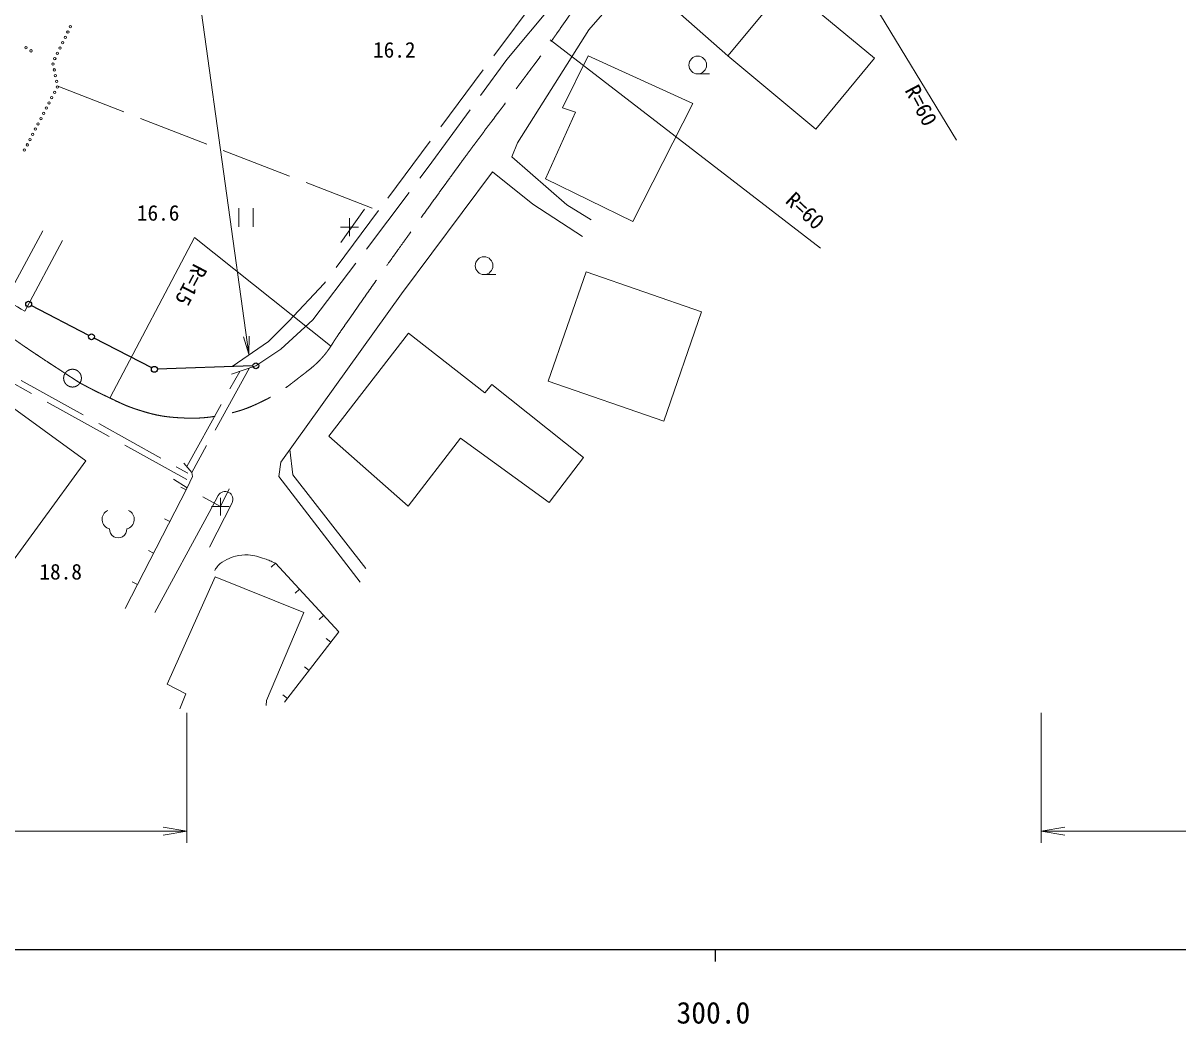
# Model space of a CAD drawing. Units: millimetres, scale not verified. Extents: x 40000 to 680000, y 20000 to 380000.
# Drawn here: x 309530 to 407082, y 198715 to 283268 of the extents above; entities that cross this region are included whole.
import ezdxf
from ezdxf.enums import TextEntityAlignment as Align

# ---------------------------------------------------------------- set-up
doc = ezdxf.new("R2010")
doc.units = ezdxf.units.MM
doc.header["$LTSCALE"] = 1000
doc.linetypes.add('CHAIN', pattern=[18.5, 12, -1.5, 3.5, -1.5])
doc.linetypes.add('DASHED', pattern=[7.5, 6, -1.5])
for name, color, linetype, lineweight in [('M-BMK', 2, 'CHAIN', 13), ('M-STR-HTXT', 7, 'Continuous', 13), ('M-STR-STRC', 7, 'Continuous', 25), ('M-TTL-BAND', 7, 'Continuous', 25), ('M-WORK', 1, 'Continuous', 13)]:
    doc.layers.add(name, color=color, linetype=linetype, lineweight=lineweight)
doc.styles.add('ＭＳ ゴシック', font='')
doc.styles.get('ＭＳ ゴシック').set_extended_font_data('MS Gothic')

# ---------------------------------------------------------------- blocks, each defined once
blk = doc.blocks.new('plus')
at = {"color": 0, "linetype": 'Continuous', "lineweight": -2}
for p, q in [((-1.25, 0), (1.25, 0)), ((0, -1.25), (0, 1.25))]:
    blk.add_line(p, q, dxfattribs=at)
blk = doc.blocks.new('open_arrow')
at = {"color": 0, "linetype": 'Continuous', "lineweight": -2}
blk.add_lwpolyline([(7.5, 1.25), (0, 0), (7.5, -1.25)], dxfattribs=at)

msp = doc.modelspace()

# ---------------------------------------------------------------- linework, layer by layer
at = {"layer": 'M-BMK'}
msp.add_circle((313706, 253272), 750, dxfattribs=at)
for points, knots in [([(387746, 309010), (392685, 313015), (394055, 314013), (397896, 317453), (397988, 317536), (398032, 317591), (398131, 317665), (398485, 317931), (398721, 318026), (399116, 318227), (399894, 318623), (400305, 318912), (401133, 319189), (402106, 319515), (402666, 319712), (403689, 319799), (404661, 319881), (405222, 319769), (406175, 319564), (407235, 319337), (407799, 319066), (408779, 318603), (409533, 318247), (409837, 317846), (410515, 317360), (416642, 312955), (420022, 310414), (426182, 306055), (434284, 300320), (438891, 297204), (447080, 291595), (449712, 289792), (451220, 288831), (453835, 287004), (456907, 284857), (458538, 283529), (461592, 281357), (465086, 278874), (466232, 278104), (470625, 275126)], [0, 0, 0, 0, 1, 1, 1, 2, 2, 2, 3, 3, 3, 4, 4, 4, 5, 5, 5, 6, 6, 6, 7, 7, 7, 8, 8, 8, 9, 9, 9, 10, 10, 10, 11, 11, 11, 12, 12, 12, 13, 13, 13, 13]), ([(314328, 252868), (315396, 252301), (315691, 252147), (316585, 251727), (317580, 251260), (318125, 250955), (319171, 250619), (320472, 250201), (321237, 250018), (322601, 249933), (324231, 249831), (325176, 249897), (326770, 250250), (328101, 250544), (328822, 250855), (330042, 251463), (331122, 252001), (331681, 252405), (332628, 253152), (333625, 253939), (334258, 254327), (335055, 255316), (335493, 255859), (335662, 256219), (336058, 256793), (339738, 262121), (341866, 265058), (345663, 270303), (348556, 274300), (350273, 276469), (353209, 280435), (355429, 283434), (356466, 285275), (358856, 288140), (359949, 289450), (360637, 290122), (361864, 291306), (363577, 292960), (364730, 293673), (366649, 295083), (367437, 295661), (367918, 295930), (368751, 296442), (370361, 297431), (371319, 297891), (372946, 298853), (375231, 300204), (376580, 300860), (378751, 302389), (380064, 303313), (380731, 303924), (382015, 304889), (384220, 306544), (384960, 307046), (387746, 309010)], [0, 0, 0, 0, 1, 1, 1, 2, 2, 2, 3, 3, 3, 4, 4, 4, 5, 5, 5, 6, 6, 6, 7, 7, 7, 8, 8, 8, 9, 9, 9, 10, 10, 10, 11, 11, 11, 12, 12, 12, 13, 13, 13, 14, 14, 14, 15, 15, 15, 16, 16, 16, 17, 17, 17, 18, 18, 18, 18]), ([(221357, 287635), (247182, 280026), (256877, 277169), (279645, 270461), (279645, 270461), (279645, 270461), (279645, 270461), (282757, 269307), (284547, 268778), (287613, 267506), (293021, 265264), (295936, 263731), (301123, 261015), (303617, 259709), (305012, 258965), (307403, 257479), (308335, 256900), (308815, 256510), (309725, 255896), (311509, 254692), (312088, 254325), (314328, 252868)], [0, 0, 0, 0, 1, 1, 1, 2, 2, 2, 3, 3, 3, 4, 4, 4, 5, 5, 5, 6, 6, 6, 7, 7, 7, 7])]:
    msp.add_open_spline(points, degree=3, knots=knots, dxfattribs=at)
at = {"layer": 'M-STR-HTXT'}
for p, q in [((372946, 298853), (388367, 273371)), ((354068, 281842), (376884, 264262)), ((316892, 251627), (324016, 265156)), ((324016, 265156), (335506, 255993)), ((323369, 225000), (323369, 214000)), ((395522, 225000), (395522, 214000)), ((157000, 215000), (323369, 215000)), ((395522, 215000), (447623, 215000))]:
    msp.add_line(p, q, dxfattribs=at)
msp.add_lwpolyline([(328589, 255302), (318592, 327408), (349614, 326863)], dxfattribs=at)
at = {"layer": 'M-STR-STRC'}
for p, q in [((315087, 256883), (310220, 259406)), ((320399, 254131), (315531, 256653)), ((328941, 254308), (320870, 254024))]:
    msp.add_line(p, q, dxfattribs=at)
for centre in [(309998, 259521), (315309, 256768), (320621, 254015), (329191, 254316)]:
    msp.add_circle(centre, 250, dxfattribs=at)
at = {"layer": 'M-TTL-BAND'}
for p, q in [((40000, 205000), (579000, 205000)), ((368000, 205000), (368000, 204000))]:
    msp.add_line(p, q, dxfattribs=at)
at = {"layer": 'M-WORK'}
for p, q in [((357318, 282709), (362009, 288080)), ((364358, 284632), (369060, 280492)), ((351290, 273163), (357318, 282709)), ((355106, 276118), (357252, 280516)), ((357252, 280516), (366117, 276470)), ((366517, 278976), (367517, 278976)), ((356196, 275731), (355106, 276118)), ((366117, 276470), (361051, 266513)), ((353663, 270102), (356196, 275731)), ((350821, 271967), (351290, 273163)), ((355465, 267909), (350821, 271967)), ((341499, 260381), (349186, 270715)), ((349186, 270715), (352599, 267971)), ((361051, 266513), (353663, 270102)), ((327754, 267642), (327754, 266042)), ((328954, 266042), (328954, 267642)), ((336372, 264741), (338366, 267556)), ((352599, 267971), (356786, 265227)), ((357529, 266642), (355465, 267909)), ((308033, 259870), (311199, 265710)), ((309679, 258920), (312853, 264901)), ((348469, 262023), (349469, 262023)), ((331297, 246168), (341499, 260381)), ((335369, 248369), (342088, 257058)), ((342088, 257058), (348527, 252027)), ((327139, 253599), (329191, 254316)), ((348527, 252027), (349125, 252731)), ((349125, 252731), (356865, 246574)), ((342053, 242458), (335369, 248369)), ((346486, 248193), (342053, 242458)), ((353980, 242775), (346486, 248193)), ((332075, 247252), (332312, 245097)), ((323117, 246084), (323784, 245313)), ((331121, 244971), (331297, 246168)), ((356865, 246574), (353980, 242775)), ((323847, 244959), (323388, 244009)), ((323784, 245313), (323847, 244959)), ((338016, 236035), (331121, 244971)), ((332312, 245097), (338469, 237181)), ((323388, 244009), (318146, 233806)), ((323388, 244009), (322231, 244729)), ((323297, 243831), (322852, 244059)), ((326194, 242423), (326945, 243934)), ((324704, 243236), (326194, 242423)), ((325240, 241908), (326014, 243351)), ((327185, 242738), (325275, 238988)), ((320666, 233465), (325240, 241908)), ((321926, 241162), (321481, 241391)), ((320555, 238494), (320110, 238722)), ((330847, 237641), (330479, 237302)), ((325764, 236484), (321707, 227431)), ((333246, 233482), (325764, 236484)), ((319184, 235826), (318739, 236054)), ((332879, 235434), (332511, 235096)), ((330080, 226024), (333246, 233482)), ((334912, 233228), (334544, 232889)), ((335519, 230958), (335123, 231263)), ((333690, 228580), (333294, 228885)), ((321707, 227431), (323278, 226610)), ((323278, 226610), (322762, 225320)), ((331861, 226202), (331464, 226507)), ((330057, 225625), (330080, 226024))]:
    msp.add_line(p, q, dxfattribs=at)
at = {"layer": 'M-WORK', "linetype": 'DASHED'}
for p, q in [((312455, 277931), (339547, 267430)), ((323358, 245805), (327829, 253841)), ((328669, 254134), (323784, 245313))]:
    msp.add_line(p, q, dxfattribs=at)
for points in [[(389976, 314782), (379292, 306295), (370145, 300912), (366275, 298696), (363214, 296022), (358817, 292152), (352871, 285327), (339547, 267430), (334963, 261263), (331938, 258061), (330249, 256373), (327189, 254246)], [(329191, 254316), (331302, 255724), (334011, 258186), (343756, 271098), (350405, 280201), (357371, 288592), (362042, 293421), (364868, 296100), (376020, 302715), (385519, 309188), (390867, 313578)], [(227816, 283230), (267465, 271374), (272004, 269932), (274783, 268700), (280342, 266660), (286041, 264760), (291037, 262930), (296279, 260397), (323439, 245234)], [(323369, 244706), (298249, 258638), (293570, 261101), (288996, 263036), (281573, 265675), (273927, 268514)]]:
    msp.add_lwpolyline(points, dxfattribs=at)
at = {"layer": 'M-WORK'}
for points in [[(374023, 286474), (381464, 280299), (376501, 274317), (369060, 280492)], [(357084, 262251), (366846, 258874), (363655, 249647), (353892, 253025)], [(307803, 251408), (314821, 246290), (307087, 235684), (300068, 240803)]]:
    msp.add_lwpolyline(points, close=True, dxfattribs=at)
msp.add_lwpolyline([(330847, 237641), (336194, 231836), (331621, 225890)], dxfattribs=at)
for centre, radius in [((313531, 282958), 100), ((313091, 282060), 100), ((313311, 282509), 100), ((309773, 281183), 100), ((310202, 280925), 100), ((312651, 281163), 100), ((312871, 281612), 100), ((312211, 280265), 100), ((312431, 280714), 100), ((366517, 279726), 750), ((312052, 279808), 100), ((312157, 279319), 100), ((312262, 278830), 100), ((312367, 278341), 100), ((311956, 276973), 100), ((312187, 277416), 100), ((312418, 277860), 100), ((311494, 276086), 100), ((311725, 276529), 100), ((311032, 275199), 100), ((311263, 275643), 100), ((310570, 274312), 100), ((310801, 274756), 100), ((310108, 273425), 100), ((310339, 273869), 100), ((309646, 272538), 100), ((309877, 272982), 100), ((348468, 262773), 750)]:
    msp.add_circle(centre, radius, dxfattribs=at)
for centre, radius, start, end in [((326596, 243038), 661, 333.01211, 151.78264), ((317015, 241337), 814, 113.44836, 257.2818), ((318107, 241337), 814, 282.7182, 66.55164), ((317561, 240499), 727, 176.52859, 3.47141)]:
    msp.add_arc(centre, radius, start, end, dxfattribs=at)
for points in [[(273047, 274495), (277042, 273464), (278139, 273212), (281346, 272196), (283386, 271549), (284540, 271214), (286537, 270444), (288519, 269681), (289597, 269174), (291541, 268318), (293589, 267415), (294748, 266931), (296763, 265957), (300423, 264187), (302422, 263086), (305957, 261078), (307418, 260248), (307898, 259981), (309679, 258920)], [(330847, 237641), (330433, 237832), (330301, 237885), (329939, 238009), (329414, 238189), (329110, 238304), (328555, 238337), (328132, 238363), (327889, 238318), (327477, 238220), (327180, 238150), (327015, 238087), (326750, 237939), (326450, 237771), (326253, 237700), (326022, 237446), (325886, 237295), (325830, 237223), (325718, 237024)]]:
    msp.add_open_spline(points, degree=3, knots=[0, 0, 0, 0, 1, 1, 1, 2, 2, 2, 3, 3, 3, 4, 4, 4, 5, 5, 5, 6, 6, 6, 6], dxfattribs=at)

# ---------------------------------------------------------------- block references
at = {"layer": 'M-STR-HTXT'}
for p, xscale, yscale, rotation in [((328589, 255302), 200, 200, 97.9), ((323369, 215000), 267, 267, 180)]:
    msp.add_blockref('open_arrow', p, dxfattribs=dict(at, xscale=xscale, yscale=yscale, rotation=rotation))
at = {"layer": 'M-STR-HTXT', "xscale": 267, "yscale": 267}
msp.add_blockref('open_arrow', (395522, 215000), dxfattribs=at)
at = {"layer": 'M-WORK', "xscale": 600, "yscale": 600}
for p in [(337102, 266031), (326194, 242423)]:
    msp.add_blockref('plus', p, dxfattribs=at)

# ---------------------------------------------------------------- texts
at = {"layer": 'M-STR-HTXT', "style": 'ＭＳ ゴシック'}
for s, rotation, p in [('R=60', 297.824, (383626, 277414)), ('R=60', 317.121, (373566, 267865)), ('R=15', 242.526, (323613, 263219))]:
    msp.add_text(s, height=1320, rotation=rotation, dxfattribs=at).set_placement(p, align=Align.BOTTOM_LEFT)
at = {"layer": 'M-TTL-BAND', "style": 'ＭＳ ゴシック'}
msp.add_text('300.0', height=1833, dxfattribs=at).set_placement((367844, 198195), align=Align.BOTTOM_CENTER)
at = {"layer": 'M-WORK', "style": 'ＭＳ ゴシック'}
for s, p in [('16.2', (339090, 279955)), ('16.6', (319142, 266181)), ('18.8', (310910, 235864))]:
    msp.add_text(s, height=1320, dxfattribs=at).set_placement(p, align=Align.BOTTOM_LEFT)

doc.saveas('drawing.dxf')
